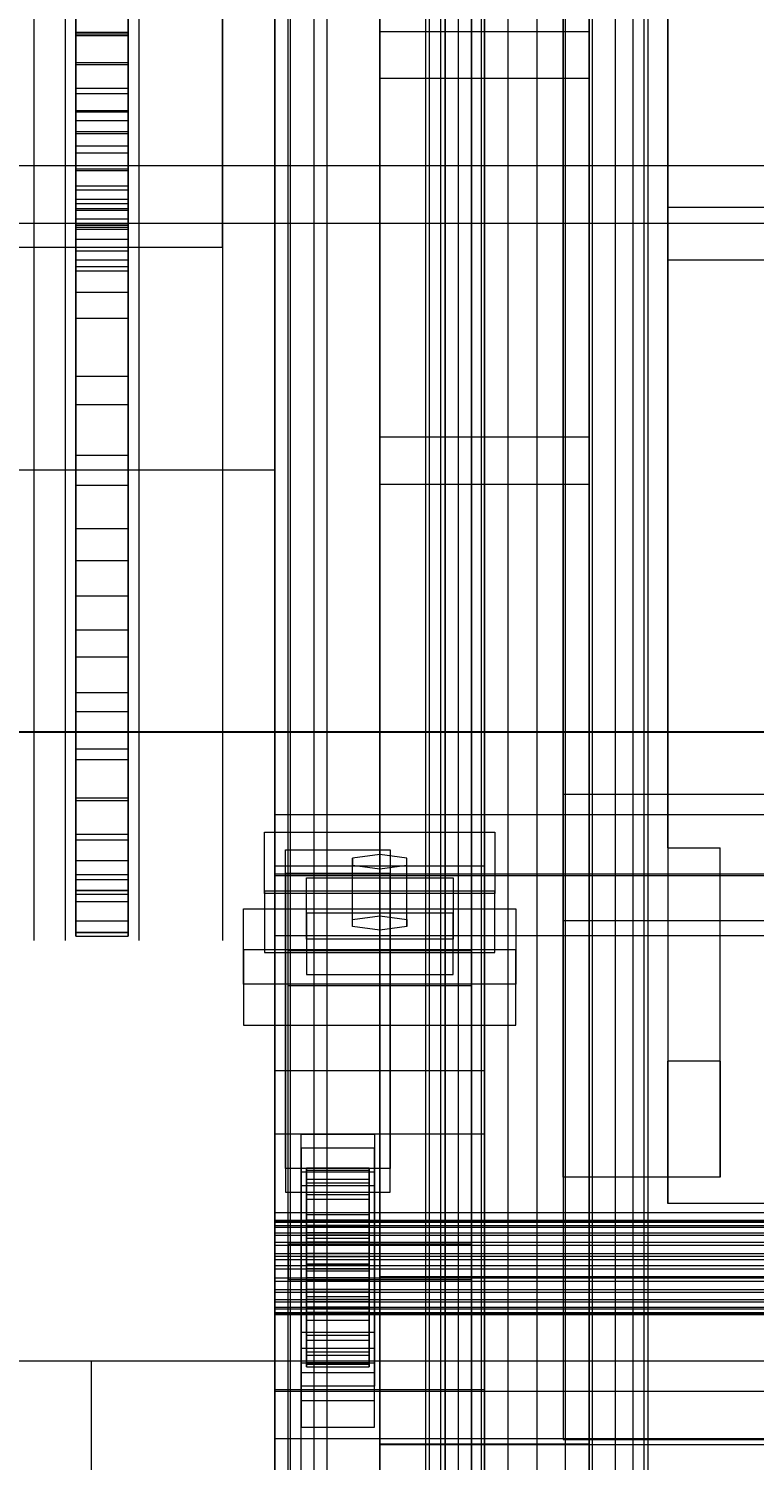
# Model space of a CAD drawing. Header units: millimetres. Extents: x -1970 to 59977, y -50268 to 6837.
# Drawn here: x -1547 to -1408.5, y -34739 to -34465.9 of the extents above; entities that cross this region are included whole.
import ezdxf

# ---------------------------------------------------------------- set-up
doc = ezdxf.new("R2010")
doc.units = ezdxf.units.MM
for name, color, linetype, lineweight in [('COTAS_O', 1, 'Continuous', 0), ('COTAS_P', 1, 'Continuous', 0), ('frontal_briquetadora', 7, 'Continuous', 0), ('frontal_C03', 7, 'Continuous', 0), ('frontal_mezcladora', 7, 'Continuous', 0), ('frontal_tolva', 7, 'Continuous', 0)]:
    doc.layers.add(name, color=color, linetype=linetype, lineweight=lineweight)
doc.dimstyles.new('R19_100', dxfattribs={"dimtxt": 250, "dimasz": 150, "dimexe": 150, "dimexo": 80, "dimgap": 100, "dimtad": 1, "dimtih": 1, "dimtoh": 1, "dimdsep": 46, "dimcen": 0.09, "dimadec": 0, "dimazin": 0, "dimtfac": 1, "dimtdec": 4, "dimtofl": 0, "dimtmove": 0, "dimatfit": 3, "dimfxl": 1, "dimtolj": 1, "dimtzin": 0, "dimarcsym": 0})

# ---------------------------------------------------------------- blocks, each defined once
blk = doc.blocks.new('*D37')
at = {"layer": 'COTAS_P', "color": 0, "lineweight": -2, "transparency": 16777216}
for p, q in [((-1750, -35420), (-1750, -34450)), ((2600, -35420), (2600, -34450)), ((-1600, -34600), (2450, -34600))]:
    blk.add_line(p, q, dxfattribs=at)
at = {"layer": 'COTAS_P', "color": 0, "transparency": 16777216}
for points in [[(-1600, -34575), (-1600, -34625), (-1750, -34600)], [(2450, -34575), (2450, -34625), (2600, -34600)]]:
    blk.add_solid(points, dxfattribs=at)
at = {"layer": 'Defpoints', "color": 0, "transparency": 16777216}
for p in [(2600, -34600), (-1750, -35500), (2600, -35500)]:
    blk.add_point(p, dxfattribs=at)
blk = doc.blocks.new('*D44')
at = {"layer": 'COTAS_O', "color": 0, "lineweight": -2, "transparency": 16777216}
for p, q in [((-1400, -33700), (-630, -33700)), ((-780, -35850), (-780, -33850)), ((-1400, -36000), (-630, -36000))]:
    blk.add_line(p, q, dxfattribs=at)
at = {"layer": 'COTAS_O', "color": 0, "transparency": 16777216}
for points in [[(-805, -33850), (-755, -33850), (-780, -33700)], [(-805, -35850), (-755, -35850), (-780, -36000)]]:
    blk.add_solid(points, dxfattribs=at)
at = {"layer": 'Defpoints', "color": 0, "transparency": 16777216}
for p in [(-1480, -33700), (-780, -33700), (-1480, -36000)]:
    blk.add_point(p, dxfattribs=at)

msp = doc.modelspace()

# ---------------------------------------------------------------- linework, layer by layer
at = {"layer": 'frontal_briquetadora'}
for p, q in [((-1425, -34345), (-1425, -34510)), ((-1425, -34500), (-1425, -34345)), ((-1445, -34685), (-1445, -34350)), ((-1425, -34350), (-1425, -34685)), ((-1445, -34685), (-1445, -34420.934)), ((-1425, -34622.143), (-1425, -34420.934)), ((-1445, -34436.107), (-1445, -34685)), ((-1425, -34436.107), (-1425, -34662.857)), ((-1538, -34446.905), (-1538, -34466.539)), ((-1528, -34446.905), (-1528, -34466.539)), ((-1546, -34456.632), (-1546, -34471.822)), ((-1540, -34456.632), (-1540, -34471.822)), ((-1526, -34456.632), (-1526, -34471.822)), ((-1510, -34469.69), (-1510, -34454.633)), ((-1510, -34456.632), (-1510, -34471.822)), ((-1546, -34457.106), (-1546, -34471.687)), ((-1540, -34457.106), (-1540, -34471.687)), ((-1526, -34457.106), (-1526, -34471.687)), ((-1538, -34466.843), (-1538, -34460.669)), ((-1538, -34467.166), (-1538, -34461.668)), ((-1528, -34466.843), (-1528, -34460.669)), ((-1528, -34467.166), (-1528, -34461.668)), ((-1450, -34460.24), (-1450, -34477.746)), ((-1546, -34462.687), (-1546, -34480)), ((-1546, -34464.504), (-1546, -34482.122)), ((-1540, -34462.687), (-1540, -34480)), ((-1540, -34464.504), (-1540, -34482.122)), ((-1538, -34463.004), (-1538, -34481.485)), ((-1528, -34463.004), (-1528, -34481.485)), ((-1526, -34462.687), (-1526, -34480)), ((-1526, -34464.504), (-1526, -34482.122)), ((-1510, -34464.393), (-1510, -34472.396)), ((-1510, -34464.504), (-1510, -34482.122)), ((-1538, -34466.539), (-1538, -34485.511)), ((-1538, -34466.539), (-1528, -34466.539)), ((-1538, -34472.704), (-1538, -34466.843)), ((-1538, -34466.843), (-1528, -34466.843)), ((-1538, -34472.35), (-1538, -34467.166)), ((-1538, -34467.166), (-1528, -34467.166)), ((-1528, -34466.539), (-1528, -34485.511)), ((-1528, -34472.704), (-1528, -34466.843)), ((-1528, -34472.35), (-1528, -34467.166)), ((-1510, -34487.814), (-1510, -34469.69)), ((-1546, -34471.687), (-1546, -34483.86)), ((-1546, -34471.822), (-1546, -34485.038)), ((-1540, -34471.687), (-1540, -34483.86)), ((-1540, -34471.822), (-1540, -34485.038)), ((-1538, -34477.201), (-1538, -34472.35)), ((-1538, -34472.35), (-1528, -34472.35)), ((-1538, -34478.231), (-1538, -34472.704)), ((-1538, -34472.704), (-1528, -34472.704)), ((-1528, -34477.201), (-1528, -34472.35)), ((-1528, -34478.231), (-1528, -34472.704)), ((-1526, -34471.687), (-1526, -34483.86)), ((-1526, -34471.822), (-1526, -34485.038)), ((-1510, -34471.822), (-1510, -34485.038)), ((-1510, -34472.396), (-1510, -34476.837)), ((-1538, -34481.701), (-1538, -34477.201)), ((-1538, -34477.201), (-1528, -34477.201)), ((-1538, -34483.403), (-1538, -34478.231)), ((-1538, -34478.231), (-1528, -34478.231)), ((-1528, -34481.701), (-1528, -34477.201)), ((-1528, -34483.403), (-1528, -34478.231)), ((-1450, -34477.746), (-1450, -34494.147)), ((-1546, -34480), (-1546, -34496.671)), ((-1540, -34480), (-1540, -34496.671)), ((-1526, -34480), (-1526, -34496.671)), ((-1546, -34482.122), (-1546, -34499.116)), ((-1546, -34483.86), (-1546, -34493.293)), ((-1540, -34482.122), (-1540, -34499.116)), ((-1540, -34483.86), (-1540, -34493.293)), ((-1538, -34481.485), (-1538, -34499.229)), ((-1538, -34481.485), (-1528, -34481.485)), ((-1538, -34485.833), (-1538, -34481.701)), ((-1538, -34481.701), (-1528, -34481.701)), ((-1538, -34488.2), (-1538, -34483.403)), ((-1538, -34483.403), (-1528, -34483.403)), ((-1528, -34481.485), (-1528, -34499.229)), ((-1528, -34485.833), (-1528, -34481.701)), ((-1528, -34488.2), (-1528, -34483.403)), ((-1526, -34482.122), (-1526, -34499.116)), ((-1526, -34483.86), (-1526, -34493.293)), ((-1510, -34482.122), (-1510, -34499.116)), ((-1546, -34485.038), (-1546, -34495.983)), ((-1540, -34485.038), (-1540, -34495.983)), ((-1538, -34485.511), (-1538, -34503.727)), ((-1538, -34485.511), (-1528, -34485.511)), ((-1538, -34489.581), (-1538, -34485.833)), ((-1538, -34485.833), (-1528, -34485.833)), ((-1528, -34485.511), (-1528, -34503.727)), ((-1528, -34489.581), (-1528, -34485.833)), ((-1526, -34485.038), (-1526, -34495.983)), ((-1510, -34485.038), (-1510, -34495.983)), ((-1538, -34492.605), (-1538, -34488.2)), ((-1538, -34488.2), (-1528, -34488.2)), ((-1528, -34492.605), (-1528, -34488.2)), ((-1510, -34507.535), (-1510, -34487.814)), ((-1538, -34492.931), (-1538, -34489.581)), ((-1538, -34489.581), (-1528, -34489.581)), ((-1528, -34492.931), (-1528, -34489.581)), ((-1546, -34493.293), (-1546, -34499.728)), ((-1540, -34493.293), (-1540, -34499.728)), ((-1538, -34496.601), (-1538, -34492.605)), ((-1538, -34492.605), (-1528, -34492.605)), ((-1538, -34495.871), (-1538, -34492.931)), ((-1538, -34492.931), (-1528, -34492.931)), ((-1528, -34496.601), (-1528, -34492.605)), ((-1528, -34495.871), (-1528, -34492.931)), ((-1526, -34493.293), (-1526, -34499.728)), ((-1450, -34494.147), (-1450, -34509.249)), ((-1546, -34495.983), (-1546, -34504.414)), ((-1546, -34496.671), (-1546, -34512.628)), ((-1540, -34495.983), (-1540, -34504.414)), ((-1540, -34496.671), (-1540, -34512.628)), ((-1538, -34498.39), (-1538, -34495.871)), ((-1538, -34495.871), (-1528, -34495.871)), ((-1538, -34500.173), (-1538, -34496.601)), ((-1538, -34496.601), (-1528, -34496.601)), ((-1528, -34498.39), (-1528, -34495.871)), ((-1528, -34500.173), (-1528, -34496.601)), ((-1526, -34495.983), (-1526, -34504.414)), ((-1526, -34496.671), (-1526, -34512.628)), ((-1510, -34495.983), (-1510, -34504.414)), ((-1546, -34499.116), (-1546, -34515.414)), ((-1546, -34499.728), (-1546, -34502.99)), ((-1540, -34499.116), (-1540, -34515.414)), ((-1540, -34499.728), (-1540, -34502.99)), ((-1538, -34500.479), (-1538, -34498.39)), ((-1538, -34498.39), (-1528, -34498.39)), ((-1538, -34499.229), (-1538, -34516.153)), ((-1538, -34499.229), (-1528, -34499.229)), ((-1538, -34503.307), (-1538, -34500.173)), ((-1538, -34500.173), (-1528, -34500.173)), ((-1528, -34500.479), (-1528, -34498.39)), ((-1528, -34499.229), (-1528, -34516.153)), ((-1528, -34503.307), (-1528, -34500.173)), ((-1526, -34499.116), (-1526, -34515.414)), ((-1526, -34499.728), (-1526, -34502.99)), ((-1510, -34499.116), (-1510, -34515.414)), ((-1425, -34622.143), (-1425, -34500)), ((-620, -34500), (-1425, -34500)), ((-1538, -34502.128), (-1538, -34500.479)), ((-1538, -34500.479), (-1528, -34500.479)), ((-1538, -34503.333), (-1538, -34502.128)), ((-1538, -34502.128), (-1528, -34502.128)), ((-1528, -34502.128), (-1528, -34500.479)), ((-1528, -34503.333), (-1528, -34502.128)), ((-1546, -34504.414), (-1546, -34510.141)), ((-1540, -34504.414), (-1540, -34510.141)), ((-1538, -34505.993), (-1538, -34503.307)), ((-1538, -34503.307), (-1528, -34503.307)), ((-1538, -34504.089), (-1538, -34503.333)), ((-1538, -34503.333), (-1528, -34503.333)), ((-1538, -34503.727), (-1538, -34521.1)), ((-1538, -34503.727), (-1528, -34503.727)), ((-1538, -34630.227), (-1538, -34504.089)), ((-1538, -34504.089), (-1528, -34504.089)), ((-1528, -34505.993), (-1528, -34503.307)), ((-1528, -34504.089), (-1528, -34503.333)), ((-1528, -34503.727), (-1528, -34521.1)), ((-1528, -34630.227), (-1528, -34504.089)), ((-1526, -34504.414), (-1526, -34510.141)), ((-1510, -34504.414), (-1510, -34510.141)), ((-1660, -34507.535), (-1510, -34507.535)), ((-1538, -34508.219), (-1538, -34505.993)), ((-1538, -34505.993), (-1528, -34505.993)), ((-1538, -34509.978), (-1538, -34508.219)), ((-1538, -34508.219), (-1528, -34508.219)), ((-1528, -34508.219), (-1528, -34505.993)), ((-1528, -34509.978), (-1528, -34508.219)), ((-1510, -34507.535), (-1510, -34527.256)), ((-1546, -34510.141), (-1546, -34513.036)), ((-1540, -34510.141), (-1540, -34513.036)), ((-1538, -34511.263), (-1538, -34509.978)), ((-1538, -34509.978), (-1528, -34509.978)), ((-1538, -34512.069), (-1538, -34511.263)), ((-1538, -34511.263), (-1528, -34511.263)), ((-1528, -34511.263), (-1528, -34509.978)), ((-1528, -34512.069), (-1528, -34511.263)), ((-1526, -34510.141), (-1526, -34513.036)), ((-1510, -34510.141), (-1510, -34513.036)), ((-1450, -34509.249), (-1450, -34522.876)), ((-1425, -34510), (-1425, -34690)), ((-620, -34510), (-1425, -34510)), ((-1546, -34512.628), (-1546, -34527.804)), ((-1540, -34512.628), (-1540, -34527.804)), ((-1538, -34638.207), (-1538, -34512.069)), ((-1538, -34512.069), (-1528, -34512.069)), ((-1528, -34638.207), (-1528, -34512.069)), ((-1526, -34512.628), (-1526, -34527.804)), ((-1546, -34515.414), (-1546, -34530.951)), ((-1540, -34515.414), (-1540, -34530.951)), ((-1538, -34516.153), (-1538, -34532.172)), ((-1538, -34516.153), (-1528, -34516.153)), ((-1528, -34516.153), (-1528, -34532.172)), ((-1526, -34515.414), (-1526, -34530.951)), ((-1510, -34515.414), (-1510, -34530.951)), ((-1538, -34521.1), (-1538, -34537.545)), ((-1538, -34521.1), (-1528, -34521.1)), ((-1528, -34521.1), (-1528, -34537.545)), ((-1450, -34522.876), (-1450, -34534.867)), ((-1510, -34527.256), (-1510, -34545.38)), ((-1546, -34527.804), (-1546, -34542.132)), ((-1540, -34527.804), (-1540, -34542.132)), ((-1526, -34527.804), (-1526, -34542.132)), ((-1546, -34530.951), (-1546, -34545.662)), ((-1540, -34530.951), (-1540, -34545.662)), ((-1538, -34532.172), (-1538, -34547.21)), ((-1538, -34532.172), (-1528, -34532.172)), ((-1528, -34532.172), (-1528, -34547.21)), ((-1526, -34530.951), (-1526, -34545.662)), ((-1510, -34530.951), (-1510, -34545.662)), ((-1450, -34534.867), (-1450, -34545.083)), ((-1538, -34537.545), (-1538, -34552.983)), ((-1538, -34537.545), (-1528, -34537.545)), ((-1528, -34537.545), (-1528, -34552.983)), ((-1546, -34542.132), (-1546, -34555.552)), ((-1540, -34542.132), (-1540, -34555.552)), ((-1526, -34542.132), (-1526, -34555.552)), ((-1546, -34545.662), (-1546, -34559.486)), ((-1540, -34545.662), (-1540, -34559.486)), ((-1526, -34545.662), (-1526, -34559.486)), ((-1510, -34545.38), (-1510, -34560.438)), ((-1510, -34545.662), (-1510, -34559.486)), ((-1450, -34545.083), (-1450, -34553.403)), ((-1538, -34547.21), (-1538, -34561.193)), ((-1538, -34547.21), (-1528, -34547.21)), ((-1528, -34547.21), (-1528, -34561.193)), ((-1538, -34552.983), (-1538, -34567.338)), ((-1538, -34552.983), (-1528, -34552.983)), ((-1528, -34552.983), (-1528, -34567.338)), ((-1450, -34553.403), (-1450, -34559.73)), ((-1546, -34555.552), (-1546, -34568.006)), ((-1540, -34555.552), (-1540, -34568.006)), ((-1526, -34555.552), (-1526, -34568.006)), ((-1546, -34559.486), (-1546, -34572.368)), ((-1540, -34559.486), (-1540, -34572.368)), ((-1526, -34559.486), (-1526, -34572.368)), ((-1510, -34559.486), (-1510, -34572.368)), ((-1510, -34560.438), (-1510, -34571.209)), ((-1450, -34559.73), (-1450, -34563.989)), ((-1538, -34561.193), (-1538, -34574.054)), ((-1538, -34561.193), (-1528, -34561.193)), ((-1528, -34561.193), (-1528, -34574.054)), ((-1450, -34563.989), (-1450, -34566.132)), ((-1546, -34568.006), (-1546, -34579.441)), ((-1540, -34568.006), (-1540, -34579.441)), ((-1538, -34567.338), (-1538, -34580.54)), ((-1538, -34567.338), (-1528, -34567.338)), ((-1528, -34567.338), (-1528, -34580.54)), ((-1526, -34568.006), (-1526, -34579.441)), ((-1510, -34571.209), (-1510, -34576.823)), ((-1546, -34572.368), (-1546, -34584.253)), ((-1540, -34572.368), (-1540, -34584.253)), ((-1538, -34574.054), (-1538, -34585.73)), ((-1538, -34574.054), (-1528, -34574.054)), ((-1528, -34574.054), (-1528, -34585.73)), ((-1526, -34572.368), (-1526, -34584.253)), ((-1510, -34572.368), (-1510, -34584.253)), ((-1546, -34579.441), (-1546, -34589.808)), ((-1540, -34579.441), (-1540, -34589.808)), ((-1526, -34579.441), (-1526, -34589.808)), ((-1538, -34580.54), (-1538, -34592.527)), ((-1538, -34580.54), (-1528, -34580.54)), ((-1528, -34580.54), (-1528, -34592.527)), ((-1546, -34584.253), (-1546, -34595.094)), ((-1540, -34584.253), (-1540, -34595.094)), ((-1526, -34584.253), (-1526, -34595.094)), ((-1510, -34584.253), (-1510, -34595.094)), ((-1538, -34585.73), (-1538, -34596.164)), ((-1538, -34585.73), (-1528, -34585.73)), ((-1528, -34585.73), (-1528, -34596.164)), ((-1546, -34589.808), (-1546, -34599.062)), ((-1540, -34589.808), (-1540, -34599.062)), ((-1526, -34589.808), (-1526, -34599.062)), ((-1538, -34592.527), (-1538, -34603.238)), ((-1538, -34592.527), (-1528, -34592.527)), ((-1528, -34592.527), (-1528, -34603.238)), ((-1546, -34595.094), (-1546, -34604.846)), ((-1540, -34595.094), (-1540, -34604.846)), ((-1526, -34595.094), (-1526, -34604.846)), ((-1510, -34595.094), (-1510, -34604.846)), ((-1538, -34596.164), (-1538, -34605.306)), ((-1538, -34596.164), (-1528, -34596.164)), ((-1528, -34596.164), (-1528, -34605.306)), ((-1546, -34599.062), (-1546, -34607.164)), ((-1540, -34599.062), (-1540, -34607.164)), ((-1526, -34599.062), (-1526, -34607.164)), ((-1538, -34603.238), (-1538, -34612.623)), ((-1538, -34603.238), (-1528, -34603.238)), ((-1528, -34603.238), (-1528, -34612.623)), ((-1546, -34604.846), (-1546, -34613.468)), ((-1540, -34604.846), (-1540, -34613.468)), ((-1538, -34605.306), (-1538, -34613.112)), ((-1538, -34605.306), (-1528, -34605.306)), ((-1528, -34605.306), (-1528, -34613.112)), ((-1526, -34604.846), (-1526, -34613.468)), ((-1510, -34604.846), (-1510, -34613.468)), ((-1546, -34607.164), (-1546, -34614.079)), ((-1540, -34607.164), (-1540, -34614.079)), ((-1526, -34607.164), (-1526, -34614.079)), ((-655, -34612), (-1445, -34612)), ((-1445, -34612), (-1445, -34735)), ((-1445, -34612), (-1445, -34636)), ((-1546, -34613.468), (-1546, -34620.925)), ((-1546, -34614.079), (-1546, -34619.778)), ((-1540, -34613.468), (-1540, -34620.925)), ((-1540, -34614.079), (-1540, -34619.778)), ((-1538, -34612.623), (-1538, -34620.636)), ((-1538, -34612.623), (-1528, -34612.623)), ((-1538, -34613.112), (-1538, -34619.543)), ((-1538, -34613.112), (-1528, -34613.112)), ((-1528, -34612.623), (-1528, -34620.636)), ((-1528, -34613.112), (-1528, -34619.543)), ((-1526, -34613.468), (-1526, -34620.925)), ((-1526, -34614.079), (-1526, -34619.778)), ((-1510, -34613.468), (-1510, -34620.925)), ((-1546, -34619.778), (-1546, -34624.236)), ((-1540, -34619.778), (-1540, -34624.236)), ((-1538, -34619.543), (-1538, -34624.568)), ((-1538, -34619.543), (-1528, -34619.543)), ((-1538, -34620.636), (-1538, -34627.238)), ((-1538, -34620.636), (-1528, -34620.636)), ((-1528, -34619.543), (-1528, -34624.568)), ((-1528, -34620.636), (-1528, -34627.238)), ((-1526, -34619.778), (-1526, -34624.236)), ((-1546, -34620.925), (-1546, -34627.187)), ((-1540, -34620.925), (-1540, -34627.187)), ((-1526, -34620.925), (-1526, -34627.187)), ((-1510, -34620.925), (-1510, -34627.187)), ((-1425, -34622.143), (-1415, -34622.143)), ((-1415, -34685), (-1415, -34622.143)), ((-1415, -34662.857), (-1415, -34622.143)), ((-1546, -34624.236), (-1546, -34627.433)), ((-1540, -34624.236), (-1540, -34627.433)), ((-1538, -34624.568), (-1538, -34628.163)), ((-1538, -34624.568), (-1528, -34624.568)), ((-1528, -34624.568), (-1528, -34628.163)), ((-1526, -34624.236), (-1526, -34627.433)), ((-1546, -34627.187), (-1546, -34632.228)), ((-1546, -34627.433), (-1546, -34629.358)), ((-1540, -34627.187), (-1540, -34632.228)), ((-1540, -34627.433), (-1540, -34629.358)), ((-1538, -34627.238), (-1538, -34632.397)), ((-1538, -34627.238), (-1528, -34627.238)), ((-1538, -34628.163), (-1538, -34630.31)), ((-1538, -34628.163), (-1528, -34628.163)), ((-1528, -34627.238), (-1528, -34632.397)), ((-1528, -34628.163), (-1528, -34630.31)), ((-1526, -34627.187), (-1526, -34632.228)), ((-1526, -34627.433), (-1526, -34629.358)), ((-1510, -34627.187), (-1510, -34632.228)), ((-1546, -34629.358), (-1546, -34630)), ((-1540, -34629.358), (-1540, -34630)), ((-1538, -34630.999), (-1538, -34630.227)), ((-1538, -34630.227), (-1528, -34630.227)), ((-1538, -34630.31), (-1538, -34630.999)), ((-1538, -34630.31), (-1528, -34630.31)), ((-1538, -34630.999), (-1528, -34630.999)), ((-1528, -34630.999), (-1528, -34630.227)), ((-1528, -34630.31), (-1528, -34630.999)), ((-1526, -34629.358), (-1526, -34630)), ((-1546, -34632.228), (-1546, -34636.026)), ((-1540, -34632.228), (-1540, -34636.026)), ((-1538, -34632.397), (-1538, -34636.087)), ((-1538, -34632.397), (-1528, -34632.397)), ((-1528, -34632.397), (-1528, -34636.087)), ((-1526, -34632.228), (-1526, -34636.026)), ((-1510, -34632.228), (-1510, -34636.026)), ((-1546, -34636.026), (-1546, -34638.568)), ((-1540, -34636.026), (-1540, -34638.568)), ((-1538, -34636.087), (-1538, -34638.292)), ((-1538, -34636.087), (-1528, -34636.087)), ((-1528, -34636.087), (-1528, -34638.292)), ((-1526, -34636.026), (-1526, -34638.568)), ((-1510, -34636.026), (-1510, -34638.568)), ((-1445, -34636), (-1405, -34636)), ((-1445, -34636), (-1445, -34735)), ((-1546, -34638.568), (-1546, -34639.841)), ((-1540, -34638.568), (-1540, -34639.841)), ((-1538, -34638.999), (-1538, -34638.207)), ((-1538, -34638.207), (-1528, -34638.207)), ((-1538, -34638.292), (-1538, -34638.999)), ((-1538, -34638.292), (-1528, -34638.292)), ((-1538, -34638.999), (-1528, -34638.999)), ((-1528, -34638.999), (-1528, -34638.207)), ((-1528, -34638.292), (-1528, -34638.999)), ((-1526, -34638.568), (-1526, -34639.841)), ((-1510, -34638.568), (-1510, -34639.841)), ((-1425, -34690), (-1425, -34662.857)), ((-1415, -34662.857), (-1425, -34662.857)), ((-1415, -34662.857), (-1415, -34685)), ((-1415, -34685), (-1445, -34685)), ((-1425, -34685), (-1445, -34685)), ((-1385, -34690), (-1425, -34690)), ((-620, -34690), (-1425, -34690)), ((-570, -34704), (-1480, -34704)), ((-1480, -34704), (-1480, -34736)), ((-1445, -34735), (-1405, -34735)), ((-1480, -34736), (-570, -34736)), ((-1480, -34736), (-460, -34736)), ((-1480, -34760), (-1480, -34736))]:
    msp.add_line(p, q, dxfattribs=at)
at = {"layer": 'frontal_C03'}
for p, q in [((-1500, -34875.113), (-1500, -32314.944)), ((-1500, -32318.841), (-1500, -34879.011)), ((-1497, -35975), (-1497, -32996.942)), ((-1490, -35975), (-1490, -32996.942)), ((-1497, -35975), (-1497, -33266.434)), ((-1490, -35975), (-1490, -33266.434)), ((-1497, -35975), (-1497, -33805.417)), ((-1490, -35975), (-1490, -33805.417)), ((-1480, -34543.799), (-1480, -34196.893)), ((-1440, -34196.893), (-1440, -34543.799)), ((-1480, -34205.876), (-1480, -34552.782)), ((-1440, -34552.782), (-1440, -34205.876)), ((-1500, -34625.634), (-1500, -34356.142)), ((-1460, -34356.142), (-1460, -34625.634)), ((-1492.5, -34957.413), (-1492.5, -34362.453)), ((-1467.5, -34362.453), (-1467.5, -34957.413)), ((-1497.5, -34697.731), (-1497.5, -34372.263)), ((-1462.5, -34372.263), (-1462.5, -34697.731)), ((-1497.5, -34704.469), (-1497.5, -34379)), ((-1462.5, -34704.469), (-1462.5, -34379)), ((-1492.5, -34983.77), (-1492.5, -34388.81)), ((-1467.5, -34983.77), (-1467.5, -34388.81)), ((-1500, -34664.612), (-1500, -34395.121)), ((-1460, -34664.612), (-1460, -34395.121)), ((-1500, -34676.738), (-1500, -34407.247)), ((-1460, -34407.247), (-1460, -34676.738)), ((-1497, -35975), (-1497, -34411.773)), ((-1490, -35975), (-1490, -34411.773)), ((-1500, -34725.461), (-1500, -34455.97)), ((-1460, -34725.461), (-1460, -34455.97)), ((-1480, -34475.367), (-1480, -34466.384)), ((-1480, -34466.384), (-1440, -34466.384)), ((-1480, -34813.291), (-1480, -34466.384)), ((-1440, -34466.384), (-1440, -34475.367)), ((-1440, -34466.384), (-1440, -34813.291)), ((-1440, -34475.367), (-1480, -34475.367)), ((-1480, -34475.367), (-1480, -34822.274)), ((-1440, -34822.274), (-1440, -34475.367)), ((-1440, -34543.799), (-1480, -34543.799)), ((-1480, -34543.799), (-1480, -34552.782)), ((-1440, -34552.782), (-1440, -34543.799)), ((-1480, -34552.782), (-1440, -34552.782)), ((-1500, -34627.188), (-1500, -34615.78)), ((-1500, -34615.78), (1500, -34615.78)), ((-1500, -34627.473), (-1500, -34615.78)), ((-1502, -34630.396), (-1502, -34619.168)), ((-1502, -34619.168), (-1458, -34619.168)), ((-1502, -34630.861), (-1502, -34619.168)), ((-1458, -34619.168), (-1458, -34630.396)), ((-1458, -34619.168), (-1458, -34630.861)), ((-1498, -34627.028), (-1498, -34622.536)), ((-1498, -34622.536), (-1478, -34622.536)), ((-1498, -34683.342), (-1498, -34622.536)), ((-1478, -34622.536), (-1478, -34627.028)), ((-1478, -34622.536), (-1478, -34683.342)), ((-1460, -34625.634), (-1500, -34625.634)), ((-1500, -34625.634), (-1500, -34664.612)), ((-1500, -34895.125), (-1500, -34625.634)), ((-1480, -34623.435), (-1485.196, -34624.108)), ((-1485.196, -34624.108), (-1485.196, -34625.456)), ((-1485.196, -34635.802), (-1485.196, -34624.108)), ((-1485.196, -34625.456), (-1480, -34626.129)), ((-1485.196, -34637.149), (-1485.196, -34625.456)), ((-1474.804, -34624.108), (-1480, -34623.435)), ((-1480, -34635.128), (-1480, -34623.435)), ((-1480, -34626.129), (-1474.804, -34625.456)), ((-1474.804, -34625.456), (-1474.804, -34624.108)), ((-1474.804, -34635.802), (-1474.804, -34624.108)), ((-1474.804, -34637.149), (-1474.804, -34625.456)), ((-1460, -34664.612), (-1460, -34625.634)), ((-1460, -34625.634), (-1460, -34895.125)), ((1500, -34627.188), (-1500, -34627.188)), ((-1500, -34627.188), (-1500, -34638.882)), ((1500, -34627.473), (-1500, -34627.473)), ((-1500, -34627.473), (-1500, -34638.882)), ((-1478, -34627.028), (-1498, -34627.028)), ((-1498, -34627.028), (-1498, -34687.834)), ((-1494, -34634.597), (-1494, -34627.86)), ((-1494, -34627.86), (-1466, -34627.86)), ((-1494, -34639.554), (-1494, -34627.86)), ((-1480, -34626.129), (-1480, -34637.823)), ((-1478, -34687.834), (-1478, -34627.028)), ((-1466, -34627.86), (-1466, -34634.597)), ((-1466, -34627.86), (-1466, -34639.554)), ((-1458, -34630.396), (-1502, -34630.396)), ((-1502, -34630.396), (-1502, -34642.09)), ((-1458, -34630.861), (-1502, -34630.861)), ((-1502, -34630.861), (-1502, -34642.09)), ((-1458, -34642.09), (-1458, -34630.396)), ((-1458, -34642.09), (-1458, -34630.861)), ((-1506, -34648.16), (-1506, -34633.787)), ((-1506, -34633.787), (-1454, -34633.787)), ((-1506, -34641.583), (-1506, -34633.787)), ((-1454, -34633.787), (-1454, -34648.16)), ((-1454, -34633.787), (-1454, -34641.583)), ((-1466, -34634.597), (-1494, -34634.597)), ((-1494, -34634.597), (-1494, -34646.291)), ((-1485.196, -34635.802), (-1480, -34635.128)), ((-1485.196, -34637.149), (-1485.196, -34635.802)), ((-1480, -34635.128), (-1474.804, -34635.802)), ((-1474.804, -34635.802), (-1474.804, -34637.149)), ((-1466, -34646.291), (-1466, -34634.597)), ((-1500, -34638.882), (1500, -34638.882)), ((-1466, -34639.554), (-1494, -34639.554)), ((-1494, -34639.554), (-1494, -34646.291)), ((-1480, -34637.823), (-1485.196, -34637.149)), ((-1474.804, -34637.149), (-1480, -34637.823)), ((-1466, -34646.291), (-1466, -34639.554)), ((-1454, -34641.583), (-1506, -34641.583)), ((-1506, -34641.583), (-1506, -34655.955)), ((-1502, -34642.09), (-1458, -34642.09)), ((-1497.5, -34648.492), (-1497.5, -34641.754)), ((-1497.5, -34641.754), (-1462.5, -34641.754)), ((-1497.5, -34967.223), (-1497.5, -34641.754)), ((-1462.5, -34641.754), (-1462.5, -34648.492)), ((-1462.5, -34641.754), (-1462.5, -34967.223)), ((-1454, -34655.955), (-1454, -34641.583)), ((-1494, -34646.291), (-1466, -34646.291)), ((-1454, -34648.16), (-1506, -34648.16)), ((-1506, -34648.16), (-1506, -34655.955)), ((-1462.5, -34648.492), (-1497.5, -34648.492)), ((-1497.5, -34973.96), (-1497.5, -34648.492)), ((-1462.5, -34973.96), (-1462.5, -34648.492)), ((-1454, -34655.955), (-1454, -34648.16)), ((-1506, -34655.955), (-1454, -34655.955)), ((-1500, -34664.612), (-1460, -34664.612)), ((-1500, -34934.104), (-1500, -34664.612)), ((-1460, -34934.104), (-1460, -34664.612)), ((-1460, -34676.738), (-1500, -34676.738)), ((-1500, -34676.738), (-1500, -34725.461)), ((-1500, -34946.23), (-1500, -34676.738)), ((-1495, -34679.445), (-1495, -34676.75)), ((-1495, -34676.75), (-1481, -34676.75)), ((-1495, -34717.677), (-1495, -34676.75)), ((-1481, -34676.75), (-1481, -34679.445)), ((-1481, -34676.75), (-1481, -34717.677)), ((-1460, -34725.461), (-1460, -34676.738)), ((-1460, -34676.738), (-1460, -34946.23)), ((-1481, -34679.445), (-1495, -34679.445)), ((-1495, -34679.445), (-1495, -34720.372)), ((-1481, -34720.372), (-1481, -34679.445)), ((-1478, -34683.342), (-1498, -34683.342)), ((-1498, -34683.342), (-1498, -34687.834)), ((-1494, -34693.159), (-1494, -34683.166)), ((-1494, -34683.166), (-1494, -34683.986)), ((-1494, -34683.166), (-1482, -34683.166)), ((-1494, -34683.639), (-1494, -34683.166)), ((-1482, -34683.986), (-1482, -34683.166)), ((-1482, -34683.166), (-1482, -34693.159)), ((-1482, -34683.166), (-1482, -34683.639)), ((-1478, -34687.834), (-1478, -34683.342)), ((-1495, -34686.631), (-1495, -34683.936)), ((-1495, -34683.936), (-1481, -34683.936)), ((-1495, -34724.863), (-1495, -34683.936)), ((-1494, -34693.384), (-1494, -34683.639)), ((-1494, -34683.639), (-1482, -34683.639)), ((-1494, -34685.374), (-1494, -34683.639)), ((-1494, -34693.548), (-1494, -34683.986)), ((-1494, -34683.986), (-1494, -34686.045)), ((-1494, -34683.986), (-1482, -34683.986)), ((-1494, -34694.206), (-1494, -34685.374)), ((-1494, -34685.374), (-1482, -34685.374)), ((-1494, -34688.253), (-1494, -34685.374)), ((-1494, -34694.523), (-1494, -34686.045)), ((-1494, -34686.045), (-1494, -34689.201)), ((-1494, -34686.045), (-1482, -34686.045)), ((-1482, -34683.639), (-1482, -34693.384)), ((-1482, -34683.639), (-1482, -34685.374)), ((-1482, -34686.045), (-1482, -34683.986)), ((-1482, -34683.986), (-1482, -34693.548)), ((-1482, -34685.374), (-1482, -34694.206)), ((-1482, -34685.374), (-1482, -34688.253)), ((-1482, -34689.201), (-1482, -34686.045)), ((-1482, -34686.045), (-1482, -34694.523)), ((-1481, -34683.936), (-1481, -34686.631)), ((-1481, -34683.936), (-1481, -34724.863)), ((-1498, -34687.834), (-1478, -34687.834)), ((-1481, -34686.631), (-1495, -34686.631)), ((-1495, -34686.631), (-1495, -34727.558)), ((-1494, -34695.569), (-1494, -34688.253)), ((-1494, -34688.253), (-1482, -34688.253)), ((-1494, -34692.079), (-1494, -34688.253)), ((-1482, -34688.253), (-1482, -34695.569)), ((-1482, -34688.253), (-1482, -34692.079)), ((-1481, -34727.558), (-1481, -34686.631)), ((-1494, -34696.018), (-1494, -34689.201)), ((-1494, -34689.201), (-1494, -34693.24)), ((-1494, -34689.201), (-1482, -34689.201)), ((-1482, -34693.24), (-1482, -34689.201)), ((-1482, -34689.201), (-1482, -34696.018)), ((-1500, -34700.719), (-1500, -34691.736)), ((-1500, -34691.736), (1500, -34691.736)), ((-1500, -34725.842), (-1500, -34691.736)), ((-1500, -34693.384), (-1500, -34693.159)), ((-1500, -34693.159), (-1500, -34693.548)), ((-1500, -34693.159), (1500, -34693.159)), ((-1500, -34694.206), (-1500, -34693.384)), ((-1500, -34693.384), (1500, -34693.384)), ((-1500, -34693.548), (-1500, -34694.523)), ((-1500, -34693.548), (1500, -34693.548)), ((-1500, -34695.569), (-1500, -34694.206)), ((-1500, -34694.206), (1500, -34694.206)), ((-1494, -34697.382), (-1494, -34692.079)), ((-1494, -34692.079), (-1482, -34692.079)), ((-1494, -34696.592), (-1494, -34692.079)), ((-1494, -34693.548), (-1494, -34693.159)), ((-1482, -34693.159), (-1494, -34693.159)), ((-1494, -34693.159), (-1494, -34693.384)), ((-1494, -34697.932), (-1494, -34693.24)), ((-1494, -34693.24), (-1494, -34697.887)), ((-1494, -34693.24), (-1482, -34693.24)), ((-1482, -34693.384), (-1494, -34693.384)), ((-1494, -34693.384), (-1494, -34694.206)), ((-1494, -34694.523), (-1494, -34693.548)), ((-1482, -34693.548), (-1494, -34693.548)), ((-1482, -34694.206), (-1494, -34694.206)), ((-1494, -34694.206), (-1494, -34695.569)), ((-1482, -34692.079), (-1482, -34697.382)), ((-1482, -34692.079), (-1482, -34696.592)), ((-1482, -34693.159), (-1482, -34693.548)), ((-1482, -34693.384), (-1482, -34693.159)), ((-1482, -34697.887), (-1482, -34693.24)), ((-1482, -34693.24), (-1482, -34697.932)), ((-1482, -34694.206), (-1482, -34693.384)), ((-1482, -34693.548), (-1482, -34694.523)), ((-1482, -34695.569), (-1482, -34694.206)), ((-1500, -34694.523), (-1500, -34696.018)), ((-1500, -34694.523), (1500, -34694.523)), ((-1500, -34697.382), (-1500, -34695.569)), ((-1500, -34695.569), (1500, -34695.569)), ((-1500, -34696.018), (-1500, -34697.932)), ((-1500, -34696.018), (1500, -34696.018)), ((-1494, -34696.018), (-1494, -34694.523)), ((-1482, -34694.523), (-1494, -34694.523)), ((-1482, -34695.569), (-1494, -34695.569)), ((-1494, -34695.569), (-1494, -34697.382)), ((-1494, -34697.932), (-1494, -34696.018)), ((-1482, -34696.018), (-1494, -34696.018)), ((-1494, -34699.519), (-1494, -34696.592)), ((-1494, -34696.592), (-1482, -34696.592)), ((-1494, -34701.483), (-1494, -34696.592)), ((-1482, -34694.523), (-1482, -34696.018)), ((-1482, -34697.382), (-1482, -34695.569)), ((-1482, -34696.018), (-1482, -34697.932)), ((-1482, -34696.592), (-1482, -34699.519)), ((-1482, -34696.592), (-1482, -34701.483)), ((-1500, -34699.519), (-1500, -34697.382)), ((-1500, -34697.382), (1500, -34697.382)), ((-1500, -34697.932), (-1500, -34700.133)), ((-1500, -34697.932), (1500, -34697.932)), ((-1500, -34701.836), (-1500, -34699.519)), ((-1500, -34699.519), (1500, -34699.519)), ((-1462.5, -34697.731), (-1497.5, -34697.731)), ((-1497.5, -34697.731), (-1497.5, -34704.469)), ((-1482, -34697.382), (-1494, -34697.382)), ((-1494, -34697.382), (-1494, -34699.519)), ((-1494, -34697.887), (-1494, -34700.133)), ((-1482, -34697.887), (-1494, -34697.887)), ((-1494, -34697.887), (-1494, -34702.824)), ((-1494, -34700.133), (-1494, -34697.932)), ((-1482, -34697.932), (-1494, -34697.932)), ((-1482, -34699.519), (-1494, -34699.519)), ((-1494, -34699.519), (-1494, -34701.836)), ((-1482, -34699.519), (-1482, -34697.382)), ((-1482, -34700.133), (-1482, -34697.887)), ((-1482, -34702.824), (-1482, -34697.887)), ((-1482, -34697.932), (-1482, -34700.133)), ((-1482, -34701.836), (-1482, -34699.519)), ((-1462.5, -34704.469), (-1462.5, -34697.731)), ((-1500, -34700.133), (-1500, -34702.471)), ((1500, -34700.133), (-1500, -34700.133)), ((1500, -34700.719), (-1500, -34700.719)), ((-1500, -34700.719), (-1500, -34734.825)), ((-1500, -34704.175), (-1500, -34701.836)), ((-1500, -34701.836), (1500, -34701.836)), ((-1500, -34702.471), (-1500, -34704.789)), ((-1500, -34702.471), (1500, -34702.471)), ((-1494, -34700.133), (-1482, -34700.133)), ((-1494, -34702.471), (-1494, -34700.133)), ((-1494, -34701.836), (-1494, -34701.483)), ((-1494, -34701.483), (-1482, -34701.483)), ((-1494, -34706.421), (-1494, -34701.483)), ((-1482, -34701.836), (-1494, -34701.836)), ((-1494, -34701.836), (-1494, -34704.175)), ((-1494, -34704.789), (-1494, -34702.471)), ((-1494, -34702.471), (-1494, -34702.824)), ((-1482, -34702.471), (-1494, -34702.471)), ((-1482, -34700.133), (-1482, -34702.471)), ((-1482, -34701.483), (-1482, -34701.836)), ((-1482, -34701.483), (-1482, -34706.421)), ((-1482, -34704.175), (-1482, -34701.836)), ((-1482, -34702.824), (-1482, -34702.471)), ((-1482, -34702.471), (-1482, -34704.789)), ((-1500, -34706.376), (-1500, -34704.175)), ((-1500, -34704.175), (1500, -34704.175)), ((-1500, -34704.789), (-1500, -34706.926)), ((-1500, -34704.789), (1500, -34704.789)), ((-1497.5, -34704.469), (-1462.5, -34704.469)), ((-1494, -34702.824), (-1494, -34707.716)), ((-1494, -34702.824), (-1482, -34702.824)), ((-1494, -34704.175), (-1494, -34706.421)), ((-1482, -34704.175), (-1494, -34704.175)), ((-1494, -34704.175), (-1494, -34706.376)), ((-1494, -34706.926), (-1494, -34704.789)), ((-1494, -34704.789), (-1494, -34707.716)), ((-1482, -34704.789), (-1494, -34704.789)), ((-1482, -34707.716), (-1482, -34702.824)), ((-1482, -34706.421), (-1482, -34704.175)), ((-1482, -34706.376), (-1482, -34704.175)), ((-1482, -34707.716), (-1482, -34704.789)), ((-1482, -34704.789), (-1482, -34706.926)), ((-1500, -34708.289), (-1500, -34706.376)), ((-1500, -34706.376), (1500, -34706.376)), ((-1500, -34706.926), (-1500, -34708.738)), ((-1500, -34706.926), (1500, -34706.926)), ((-1494, -34706.376), (-1494, -34711.067)), ((-1482, -34706.376), (-1494, -34706.376)), ((-1494, -34706.376), (-1494, -34708.289)), ((-1494, -34706.421), (-1482, -34706.421)), ((-1494, -34711.067), (-1494, -34706.421)), ((-1494, -34708.738), (-1494, -34706.926)), ((-1494, -34706.926), (-1494, -34712.229)), ((-1482, -34706.926), (-1494, -34706.926)), ((-1494, -34707.716), (-1494, -34712.229)), ((-1494, -34707.716), (-1482, -34707.716)), ((-1482, -34711.067), (-1482, -34706.376)), ((-1482, -34708.289), (-1482, -34706.376)), ((-1482, -34706.421), (-1482, -34711.067)), ((-1482, -34712.229), (-1482, -34706.926)), ((-1482, -34706.926), (-1482, -34708.738)), ((-1482, -34712.229), (-1482, -34707.716)), ((-1500, -34709.784), (-1500, -34708.289)), ((-1500, -34708.289), (1500, -34708.289)), ((-1500, -34708.738), (-1500, -34710.102)), ((-1500, -34708.738), (1500, -34708.738)), ((-1500, -34710.76), (-1500, -34709.784)), ((-1500, -34709.784), (1500, -34709.784)), ((-1500, -34710.102), (-1500, -34710.924)), ((-1500, -34710.102), (1500, -34710.102)), ((-1500, -34711.148), (-1500, -34710.76)), ((-1500, -34710.76), (1500, -34710.76)), ((-1494, -34708.289), (-1494, -34715.106)), ((-1482, -34708.289), (-1494, -34708.289)), ((-1494, -34708.289), (-1494, -34709.784)), ((-1494, -34710.102), (-1494, -34708.738)), ((-1494, -34708.738), (-1494, -34716.055)), ((-1482, -34708.738), (-1494, -34708.738)), ((-1494, -34709.784), (-1494, -34718.263)), ((-1482, -34709.784), (-1494, -34709.784)), ((-1494, -34709.784), (-1494, -34710.76)), ((-1494, -34710.924), (-1494, -34710.102)), ((-1494, -34710.102), (-1494, -34718.933)), ((-1482, -34710.102), (-1494, -34710.102)), ((-1494, -34710.76), (-1494, -34720.322)), ((-1482, -34710.76), (-1494, -34710.76)), ((-1494, -34710.76), (-1494, -34711.148)), ((-1482, -34715.106), (-1482, -34708.289)), ((-1482, -34709.784), (-1482, -34708.289)), ((-1482, -34716.055), (-1482, -34708.738)), ((-1482, -34708.738), (-1482, -34710.102)), ((-1482, -34718.263), (-1482, -34709.784)), ((-1482, -34710.76), (-1482, -34709.784)), ((-1482, -34718.933), (-1482, -34710.102)), ((-1482, -34710.102), (-1482, -34710.924)), ((-1482, -34720.322), (-1482, -34710.76)), ((-1482, -34711.148), (-1482, -34710.76)), ((-1500, -34710.924), (-1500, -34711.148)), ((-1500, -34710.924), (1500, -34710.924)), ((-1500, -34711.148), (1500, -34711.148)), ((-1494, -34711.148), (-1494, -34710.924)), ((-1494, -34710.924), (-1494, -34720.669)), ((-1482, -34710.924), (-1494, -34710.924)), ((-1494, -34711.067), (-1482, -34711.067)), ((-1494, -34715.106), (-1494, -34711.067)), ((-1494, -34711.148), (-1494, -34721.142)), ((-1482, -34711.148), (-1494, -34711.148)), ((-1494, -34712.229), (-1494, -34716.055)), ((-1494, -34712.229), (-1482, -34712.229)), ((-1482, -34720.669), (-1482, -34710.924)), ((-1482, -34710.924), (-1482, -34711.148)), ((-1482, -34711.067), (-1482, -34715.106)), ((-1482, -34721.142), (-1482, -34711.148)), ((-1482, -34716.055), (-1482, -34712.229)), ((-1495, -34724.859), (-1495, -34714.529)), ((-1495, -34714.529), (-1481, -34714.529)), ((-1495, -34722.324), (-1495, -34714.529)), ((-1494, -34715.106), (-1482, -34715.106)), ((-1494, -34718.263), (-1494, -34715.106)), ((-1494, -34716.055), (-1494, -34718.933)), ((-1494, -34716.055), (-1482, -34716.055)), ((-1482, -34715.106), (-1482, -34718.263)), ((-1482, -34718.933), (-1482, -34716.055)), ((-1481, -34714.529), (-1481, -34724.859)), ((-1481, -34714.529), (-1481, -34722.324)), ((-1481, -34717.677), (-1495, -34717.677)), ((-1495, -34717.677), (-1495, -34720.372)), ((-1494, -34718.263), (-1482, -34718.263)), ((-1494, -34720.322), (-1494, -34718.263)), ((-1494, -34718.933), (-1494, -34720.669)), ((-1494, -34718.933), (-1482, -34718.933)), ((-1482, -34718.263), (-1482, -34720.322)), ((-1482, -34720.669), (-1482, -34718.933)), ((-1481, -34720.372), (-1481, -34717.677)), ((-1495, -34720.372), (-1481, -34720.372)), ((-1494, -34720.322), (-1482, -34720.322)), ((-1494, -34721.142), (-1494, -34720.322)), ((-1494, -34720.669), (-1494, -34721.142)), ((-1494, -34720.669), (-1482, -34720.669)), ((-1494, -34721.142), (-1482, -34721.142)), ((-1482, -34720.322), (-1482, -34721.142)), ((-1482, -34721.142), (-1482, -34720.669)), ((-1481, -34722.324), (-1495, -34722.324)), ((-1495, -34722.324), (-1495, -34732.655)), ((-1481, -34732.655), (-1481, -34722.324)), ((-1500, -34725.461), (-1460, -34725.461)), ((-1500, -34994.953), (-1500, -34725.461)), ((1500, -34725.842), (-1500, -34725.842)), ((-1500, -34725.842), (-1500, -34734.825)), ((-1495, -34724.859), (-1495, -34732.655)), ((-1481, -34724.863), (-1495, -34724.863)), ((-1495, -34724.863), (-1495, -34727.558)), ((-1481, -34732.655), (-1481, -34724.859)), ((-1481, -34727.558), (-1481, -34724.863)), ((-1460, -34994.953), (-1460, -34725.461)), ((-1495, -34727.558), (-1481, -34727.558)), ((-1500, -34734.825), (1500, -34734.825)), ((-1495, -34732.655), (-1481, -34732.655)), ((-1480, -34744.859), (-1480, -34735.876)), ((-1480, -34735.876), (-1440, -34735.876)), ((-1480, -35082.782), (-1480, -34735.876)), ((-1440, -34735.876), (-1440, -34744.859)), ((-1440, -34735.876), (-1440, -35082.782))]:
    msp.add_line(p, q, dxfattribs=at)
at = {"layer": 'frontal_mezcladora'}
for p, q in [((-1471.2, -34900), (-1471.2, -33450)), ((-1470.478, -34900), (-1470.478, -33450)), ((-1468.36, -34900), (-1468.36, -33450)), ((-1464.991, -34900), (-1464.991, -33450)), ((-1460.6, -34900), (-1460.6, -33450)), ((-1455.487, -34900), (-1455.487, -33450)), ((-1450, -33450), (-1450, -34900)), ((-1444.513, -34900), (-1444.513, -33450)), ((-1439.4, -34900), (-1439.4, -33450)), ((-1435.009, -34900), (-1435.009, -33450)), ((-1431.64, -34900), (-1431.64, -33450)), ((-1429.522, -34900), (-1429.522, -33450)), ((-1428.8, -34900), (-1428.8, -33450)), ((-1590, -34550), (-1500, -34550)), ((-1500, -34720), (-1500, -34550)), ((-1590, -34720), (-1500, -34720)), ((-1535, -34720), (-1490, -34720)), ((-1535, -34950), (-1535, -34720)), ((-1495, -34720), (-1405, -34720)), ((-1495, -34820), (-1495, -34720)), ((-1490, -34950), (-1490, -34720))]:
    msp.add_line(p, q, dxfattribs=at)
at = {"layer": 'frontal_tolva'}
for p, q in [((-1821.5, -34492), (1821.5, -34492)), ((-1821.5, -34503), (1821.5, -34503))]:
    msp.add_line(p, q, dxfattribs=at)

# ---------------------------------------------------------------- dimensions: what is measured, and where the dimension line sits
at = {"layer": 'COTAS_O'}
dim = msp.add_aligned_dim(p1=(-1480, -36000), p2=(-1480, -33700), distance=-700, text='<> O', dimstyle='R19_100', dxfattribs=at)
dim.commit()
dim.dimension.update_dxf_attribs({"geometry": '*D44', "text_midpoint": (-780, -34850)})
at = {"layer": 'COTAS_P'}
dim = msp.add_aligned_dim(p1=(-1750, -35500), p2=(2600, -35500), distance=900, text='<> P', dimstyle='R19_100', dxfattribs=at)
dim.commit()
dim.dimension.update_dxf_attribs({"geometry": '*D37', "text_midpoint": (425, -34600)})

doc.saveas('drawing.dxf')
